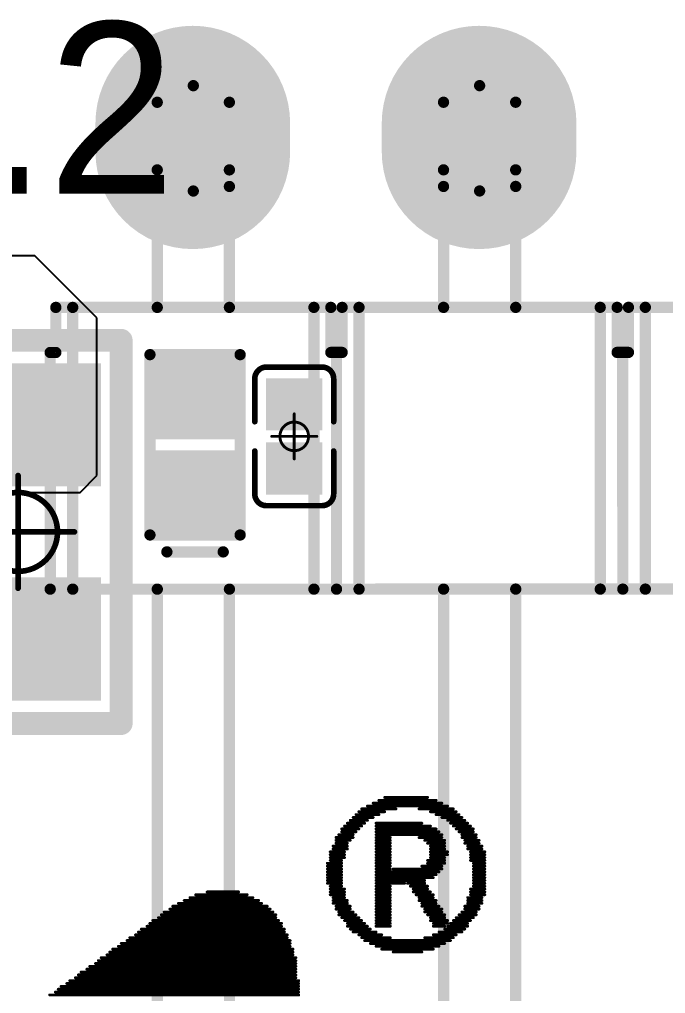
# Model space of a CAD drawing. Header units: millimetres. Extents: x 19.13 to 23.12, y 5.07 to 8.34.
# Drawn here: x 19.9327 to 20.1584, y 7.5642 to 7.9045 of the extents above; entities that cross this region are included whole.
import ezdxf

# ---------------------------------------------------------------- set-up
doc = ezdxf.new("R2010")
doc.units = ezdxf.units.MM
doc.header["$MEASUREMENT"] = 0
for name, color, linetype in [('BottomLayer', 5, 'Continuous'), ('BottomOverlay', 54, 'Continuous'), ('BottomPaste', 16, 'Continuous'), ('BottomSolder', 6, 'Continuous'), ('Mechanical15', 56, 'Continuous'), ('MidLayer1', 16, 'Continuous'), ('MidLayer2', 76, 'Continuous'), ('MidLayer3', 90, 'Continuous'), ('MidLayer4', 156, 'Continuous'), ('MultiLayer', 9, 'Continuous'), ('TopLayer', 1, 'Continuous'), ('TopOverlay', 2, 'Continuous'), ('TopPaste', 8, 'Continuous'), ('TopSolder', 216, 'Continuous')]:
    doc.layers.add(name, color=color, linetype=linetype)

# ---------------------------------------------------------------- blocks, each defined once
blk = doc.blocks.new('R0805_B_20')
at = {"layer": 'BottomLayer'}
for points in [[(-0.0549, 0.025), (-0.0549, -0.025), (-0.0199, 0.025), (-0.0199, -0.025)], [(0.0199, 0.025), (0.0199, -0.025), (0.0549, 0.025), (0.0549, -0.025)]]:
    blk.add_solid(points, dxfattribs=at)
at = {"layer": 'BottomOverlay', "const_width": 0.008}
for points in [[(-0.06693, 0.036), (-0.06693, -0.036)], [(-0.06693, 0.036), (0.06693, 0.036)], [(0.06693, 0.036), (0.06693, -0.036)], [(-0.06693, -0.036), (0.06693, -0.036)]]:
    blk.add_lwpolyline(points, dxfattribs=at)
at = {"layer": 'BottomOverlay', "const_width": 0.004}
for points in [[(-0.06893, 0.036, 1), (-0.06493, 0.036, 1)], [(-0.06893, 0.036, 1), (-0.06493, 0.036, 1)], [(0.06493, 0.036, 1), (0.06893, 0.036, 1)], [(0.06493, 0.036, 1), (0.06893, 0.036, 1)], [(-0.06893, -0.036, 1), (-0.06493, -0.036, 1)], [(-0.06893, -0.036, 1), (-0.06493, -0.036, 1)], [(0.06493, -0.036, 1), (0.06893, -0.036, 1)], [(0.06493, -0.036, 1), (0.06893, -0.036, 1)]]:
    blk.add_lwpolyline(points, format="xyb", close=True, dxfattribs=at)
at = {"layer": 'BottomPaste'}
for points in [[(-0.0549, 0.025), (-0.0549, -0.025), (-0.0199, 0.025), (-0.0199, -0.025)], [(0.0199, 0.025), (0.0199, -0.025), (0.0549, 0.025), (0.0549, -0.025)]]:
    blk.add_solid(points, dxfattribs=at)
at = {"layer": 'BottomSolder'}
for points in [[(-0.0589, 0.029), (-0.0589, -0.029), (-0.0159, 0.029), (-0.0159, -0.029)], [(0.0159, 0.029), (0.0159, -0.029), (0.0589, 0.029), (0.0589, -0.029)]]:
    blk.add_solid(points, dxfattribs=at)
at = {"layer": 'Mechanical15', "const_width": 0.00197}
for points in [[(0, 0.01969), (0, -0.01969)], [(-0.01969, 0), (0.01969, 0)]]:
    blk.add_lwpolyline(points, dxfattribs=at)
at = {"layer": 'Mechanical15'}
for points, const_width in [([(-0.00049, 0.01969, 1), (0.00049, 0.01969, 1)], 0.000984), ([(0.01378, 0, 1), (-0.01378, 0, 1)], 0.00197), ([(-0.02018, 0, 1), (-0.01919, 0, 1)], 0.000984), ([(-0.01427, 0, 1), (-0.01329, 0, 1)], 0.000984), ([(0.01329, 0, 1), (0.01427, 0, 1)], 0.000984), ([(0.01919, 0, 1), (0.02018, 0, 1)], 0.000984), ([(-0.00049, -0.01969, 1), (0.00049, -0.01969, 1)], 0.000984)]:
    blk.add_lwpolyline(points, format="xyb", close=True, dxfattribs=dict(at, const_width=const_width))
blk = doc.blocks.new('SIP11_L____M______426')
at = {"layer": 'BottomLayer', "const_width": 0.06}
for points in [[(-0.005, -0.4), (0.005, -0.4)], [(-0.005, -0.5), (0.005, -0.5)]]:
    blk.add_lwpolyline(points, dxfattribs=at)
at = {"layer": 'BottomLayer', "const_width": 0.03}
for points in [[(-0.02, -0.4, 1), (0.01, -0.4, 1)], [(-0.01, -0.4, 1), (0.02, -0.4, 1)], [(-0.02, -0.5, 1), (0.01, -0.5, 1)], [(-0.01, -0.5, 1), (0.02, -0.5, 1)]]:
    blk.add_lwpolyline(points, format="xyb", close=True, dxfattribs=at)
at = {"layer": 'BottomSolder', "const_width": 0.068}
for points in [[(-0.005, -0.4), (0.005, -0.4)], [(-0.005, -0.5), (0.005, -0.5)]]:
    blk.add_lwpolyline(points, dxfattribs=at)
at = {"layer": 'BottomSolder', "const_width": 0.034}
for points in [[(-0.022, -0.4, 1), (0.012, -0.4, 1)], [(-0.012, -0.4, 1), (0.022, -0.4, 1)], [(-0.022, -0.5, 1), (0.012, -0.5, 1)], [(-0.012, -0.5, 1), (0.022, -0.5, 1)]]:
    blk.add_lwpolyline(points, format="xyb", close=True, dxfattribs=at)
at = {"layer": 'MidLayer1', "const_width": 0.06}
for points in [[(-0.005, -0.4), (0.005, -0.4)], [(-0.005, -0.5), (0.005, -0.5)]]:
    blk.add_lwpolyline(points, dxfattribs=at)
at = {"layer": 'MidLayer1', "const_width": 0.03}
for points in [[(-0.02, -0.4, 1), (0.01, -0.4, 1)], [(-0.01, -0.4, 1), (0.02, -0.4, 1)], [(-0.02, -0.5, 1), (0.01, -0.5, 1)], [(-0.01, -0.5, 1), (0.02, -0.5, 1)]]:
    blk.add_lwpolyline(points, format="xyb", close=True, dxfattribs=at)
at = {"layer": 'MidLayer2', "const_width": 0.06}
for points in [[(-0.005, -0.4), (0.005, -0.4)], [(-0.005, -0.5), (0.005, -0.5)]]:
    blk.add_lwpolyline(points, dxfattribs=at)
at = {"layer": 'MidLayer2', "const_width": 0.03}
for points in [[(-0.02, -0.4, 1), (0.01, -0.4, 1)], [(-0.01, -0.4, 1), (0.02, -0.4, 1)], [(-0.02, -0.5, 1), (0.01, -0.5, 1)], [(-0.01, -0.5, 1), (0.02, -0.5, 1)]]:
    blk.add_lwpolyline(points, format="xyb", close=True, dxfattribs=at)
at = {"layer": 'MidLayer3', "const_width": 0.06}
for points in [[(-0.005, -0.4), (0.005, -0.4)], [(-0.005, -0.5), (0.005, -0.5)]]:
    blk.add_lwpolyline(points, dxfattribs=at)
at = {"layer": 'MidLayer3', "const_width": 0.03}
for points in [[(-0.02, -0.4, 1), (0.01, -0.4, 1)], [(-0.01, -0.4, 1), (0.02, -0.4, 1)], [(-0.02, -0.5, 1), (0.01, -0.5, 1)], [(-0.01, -0.5, 1), (0.02, -0.5, 1)]]:
    blk.add_lwpolyline(points, format="xyb", close=True, dxfattribs=at)
at = {"layer": 'MidLayer4', "const_width": 0.06}
for points in [[(-0.005, -0.4), (0.005, -0.4)], [(-0.005, -0.5), (0.005, -0.5)]]:
    blk.add_lwpolyline(points, dxfattribs=at)
at = {"layer": 'MidLayer4', "const_width": 0.03}
for points in [[(-0.02, -0.4, 1), (0.01, -0.4, 1)], [(-0.01, -0.4, 1), (0.02, -0.4, 1)], [(-0.02, -0.5, 1), (0.01, -0.5, 1)], [(-0.01, -0.5, 1), (0.02, -0.5, 1)]]:
    blk.add_lwpolyline(points, format="xyb", close=True, dxfattribs=at)
at = {"layer": 'MultiLayer', "const_width": 0.06}
for points in [[(-0.005, -0.4), (0.005, -0.4)], [(-0.005, -0.5), (0.005, -0.5)]]:
    blk.add_lwpolyline(points, dxfattribs=at)
at = {"layer": 'MultiLayer', "const_width": 0.03}
for points in [[(-0.02, -0.4, 1), (0.01, -0.4, 1)], [(-0.01, -0.4, 1), (0.02, -0.4, 1)], [(-0.02, -0.5, 1), (0.01, -0.5, 1)], [(-0.01, -0.5, 1), (0.02, -0.5, 1)]]:
    blk.add_lwpolyline(points, format="xyb", close=True, dxfattribs=at)
at = {"layer": 'TopLayer', "const_width": 0.06}
for points in [[(-0.005, -0.4), (0.005, -0.4)], [(-0.005, -0.5), (0.005, -0.5)]]:
    blk.add_lwpolyline(points, dxfattribs=at)
at = {"layer": 'TopLayer', "const_width": 0.03}
for points in [[(-0.02, -0.4, 1), (0.01, -0.4, 1)], [(-0.01, -0.4, 1), (0.02, -0.4, 1)], [(-0.02, -0.5, 1), (0.01, -0.5, 1)], [(-0.01, -0.5, 1), (0.02, -0.5, 1)]]:
    blk.add_lwpolyline(points, format="xyb", close=True, dxfattribs=at)
at = {"layer": 'TopOverlay', "const_width": 0.00394}
for points in [[(0.15767, 0.5502), (0.1578, -0.5498)], [(0.05934, -0.25178), (0.05935, -0.34784)], [(0.15777, -0.34193), (0.05935, -0.34194)], [(0.0751, -0.34784), (0.05935, -0.34784)], [(0.0751, -0.34784), (0.0751, -0.35178)], [(0.05935, -0.35178), (0.05936, -0.44784)], [(0.0751, -0.35178), (0.05935, -0.35178)], [(0.15777, -0.3498), (0.0751, -0.34981)], [(0.15778, -0.35768), (0.05935, -0.35769)], [(-0.0123, -0.38722), (-0.0123, -0.41242)], [(0.05935, -0.38721), (-0.0123, -0.38722)], [(0.01132, -0.38722), (0.01132, -0.41242)], [(0.38022, -0.38718), (0.15778, -0.3872)], [(0.05936, -0.41241), (-0.0123, -0.41242)], [(0.38022, -0.41237), (0.15778, -0.4124)], [(0.15779, -0.44193), (0.05936, -0.44194)], [(0.07511, -0.44784), (0.05936, -0.44784)], [(0.07511, -0.44784), (0.07511, -0.45178)], [(0.15779, -0.4498), (0.07511, -0.44981)], [(0.05936, -0.45178), (0.05937, -0.54784)], [(0.07511, -0.45178), (0.05936, -0.45178)], [(0.15779, -0.45768), (0.05936, -0.45769)], [(-0.01229, -0.48722), (-0.01229, -0.51242)], [(0.05937, -0.48721), (-0.01229, -0.48722)], [(0.01133, -0.48722), (0.01134, -0.51242)], [(0.38023, -0.48718), (0.15779, -0.4872)], [(0.05937, -0.51241), (-0.01229, -0.51242)], [(0.38023, -0.51237), (0.15779, -0.5124)], [(0.1578, -0.54193), (0.05937, -0.54194)], [(0.07512, -0.54784), (0.05937, -0.54784)], [(0.07512, -0.54784), (0.07512, -0.54981)], [(0.1578, -0.5498), (0.07512, -0.54981)]]:
    blk.add_lwpolyline(points, dxfattribs=at)
at = {"layer": 'TopOverlay'}
for points, const_width in [([(0.05836, -0.34194, 1), (0.06033, -0.34194, 1)], 0.00197), ([(0.15679, -0.34193, 1), (0.15876, -0.34193, 1)], 0.00197), ([(0.05836, -0.34784, 1), (0.06033, -0.34784, 1)], 0.00197), ([(0.05836, -0.34784, 1), (0.06033, -0.34784, 1)], 0.00197), ([(0.07411, -0.34784, 1), (0.07608, -0.34784, 1)], 0.00197), ([(0.07411, -0.34784, 1), (0.07608, -0.34784, 1)], 0.00197), ([(0.05837, -0.35178, 1), (0.06033, -0.35178, 1)], 0.00197), ([(0.05837, -0.35178, 1), (0.06033, -0.35178, 1)], 0.00197), ([(0.07411, -0.34981, 1), (0.07608, -0.34981, 1)], 0.00197), ([(0.07411, -0.35178, 1), (0.07608, -0.35178, 1)], 0.00197), ([(0.07411, -0.35178, 1), (0.07608, -0.35178, 1)], 0.00197), ([(0.15679, -0.3498, 1), (0.15876, -0.3498, 1)], 0.00197), ([(0.05837, -0.35769, 1), (0.06033, -0.35769, 1)], 0.00197), ([(0.15679, -0.35768, 1), (0.15876, -0.35768, 1)], 0.00197), ([(0.0187, -0.39982, 1), (-0.0181, -0.39982, 1)], 0.00394), ([(-0.01328, -0.38722, 1), (-0.01132, -0.38722, 1)], 0.00197), ([(-0.01328, -0.38722, 1), (-0.01132, -0.38722, 1)], 0.00197), ([(0.01034, -0.38722, 1), (0.01231, -0.38722, 1)], 0.00197), ([(0.01613, -0.38721, 1), (0.0181, -0.38721, 1)], 0.00197), ([(0.05837, -0.38721, 1), (0.06034, -0.38721, 1)], 0.00197), ([(0.15679, -0.3872, 1), (0.15876, -0.3872, 1)], 0.00197), ([(-0.01908, -0.39982, 1), (-0.01711, -0.39982, 1)], 0.00197), ([(0.01771, -0.39982, 1), (0.01968, -0.39982, 1)], 0.00197), ([(-0.01328, -0.41242, 1), (-0.01131, -0.41242, 1)], 0.00197), ([(-0.01328, -0.41242, 1), (-0.01131, -0.41242, 1)], 0.00197), ([(0.01034, -0.41242, 1), (0.01231, -0.41242, 1)], 0.00197), ([(0.01614, -0.41242, 1), (0.0181, -0.41242, 1)], 0.00197), ([(0.05837, -0.41241, 1), (0.06034, -0.41241, 1)], 0.00197), ([(0.1568, -0.4124, 1), (0.15877, -0.4124, 1)], 0.00197), ([(0.05838, -0.44194, 1), (0.06034, -0.44194, 1)], 0.00197), ([(0.1568, -0.44193, 1), (0.15877, -0.44193, 1)], 0.00197), ([(0.05838, -0.44784, 1), (0.06034, -0.44784, 1)], 0.00197), ([(0.05838, -0.44784, 1), (0.06034, -0.44784, 1)], 0.00197), ([(0.07412, -0.44784, 1), (0.07609, -0.44784, 1)], 0.00197), ([(0.07412, -0.44784, 1), (0.07609, -0.44784, 1)], 0.00197), ([(0.07412, -0.44981, 1), (0.07609, -0.44981, 1)], 0.00197), ([(0.1568, -0.4498, 1), (0.15877, -0.4498, 1)], 0.00197), ([(0.05838, -0.45178, 1), (0.06035, -0.45178, 1)], 0.00197), ([(0.05838, -0.45178, 1), (0.06035, -0.45178, 1)], 0.00197), ([(0.07412, -0.45178, 1), (0.07609, -0.45178, 1)], 0.00197), ([(0.07412, -0.45178, 1), (0.07609, -0.45178, 1)], 0.00197), ([(0.05838, -0.45769, 1), (0.06035, -0.45769, 1)], 0.00197), ([(0.1568, -0.45768, 1), (0.15877, -0.45768, 1)], 0.00197), ([(0.01871, -0.49982, 1), (-0.01809, -0.49982, 1)], 0.00394), ([(-0.01327, -0.48722, 1), (-0.0113, -0.48722, 1)], 0.00197), ([(-0.01327, -0.48722, 1), (-0.0113, -0.48722, 1)], 0.00197), ([(0.01035, -0.48722, 1), (0.01232, -0.48722, 1)], 0.00197), ([(0.01614, -0.48721, 1), (0.01811, -0.48721, 1)], 0.00197), ([(0.05838, -0.48721, 1), (0.06035, -0.48721, 1)], 0.00197), ([(0.15681, -0.4872, 1), (0.15877, -0.4872, 1)], 0.00197), ([(-0.01907, -0.49982, 1), (-0.0171, -0.49982, 1)], 0.00197), ([(0.01773, -0.49982, 1), (0.01969, -0.49982, 1)], 0.00197), ([(-0.01327, -0.51242, 1), (-0.0113, -0.51242, 1)], 0.00197), ([(-0.01327, -0.51242, 1), (-0.0113, -0.51242, 1)], 0.00197), ([(0.01035, -0.51242, 1), (0.01232, -0.51242, 1)], 0.00197), ([(0.01615, -0.51242, 1), (0.01812, -0.51242, 1)], 0.00197), ([(0.05838, -0.51241, 1), (0.06035, -0.51241, 1)], 0.00197), ([(0.15681, -0.5124, 1), (0.15878, -0.5124, 1)], 0.00197), ([(0.05839, -0.54194, 1), (0.06036, -0.54194, 1)], 0.00197), ([(0.15681, -0.54193, 1), (0.15878, -0.54193, 1)], 0.00197), ([(0.05839, -0.54784, 1), (0.06036, -0.54784, 1)], 0.00197), ([(0.05839, -0.54784, 1), (0.06036, -0.54784, 1)], 0.00197), ([(0.07414, -0.54784, 1), (0.0761, -0.54784, 1)], 0.00197), ([(0.07414, -0.54784, 1), (0.0761, -0.54784, 1)], 0.00197), ([(0.07414, -0.54981, 1), (0.07611, -0.54981, 1)], 0.00197), ([(0.07414, -0.54981, 1), (0.07611, -0.54981, 1)], 0.00197), ([(0.15681, -0.5498, 1), (0.15878, -0.5498, 1)], 0.00197), ([(0.15681, -0.5498, 1), (0.15878, -0.5498, 1)], 0.00197)]:
    blk.add_lwpolyline(points, format="xyb", close=True, dxfattribs=dict(at, const_width=const_width))
at = {"layer": 'TopOverlay', "const_width": 0.00394}
for points in [[(0.01712, -0.41242, -3.114592), (0.01712, -0.38721)], [(0.01713, -0.51242, -3.114592), (0.01713, -0.48721)]]:
    blk.add_lwpolyline(points, format="xyb", dxfattribs=at)
at = {"layer": 'TopSolder', "const_width": 0.068}
for points in [[(-0.005, -0.4), (0.005, -0.4)], [(-0.005, -0.5), (0.005, -0.5)]]:
    blk.add_lwpolyline(points, dxfattribs=at)
at = {"layer": 'TopSolder', "const_width": 0.034}
for points in [[(-0.022, -0.4, 1), (0.012, -0.4, 1)], [(-0.012, -0.4, 1), (0.022, -0.4, 1)], [(-0.022, -0.5, 1), (0.012, -0.5, 1)], [(-0.012, -0.5, 1), (0.022, -0.5, 1)]]:
    blk.add_lwpolyline(points, format="xyb", close=True, dxfattribs=at)
blk = doc.blocks.new('C0201_507')
at = {"layer": 'Mechanical15', "const_width": 0.001}
for points in [[(0, -0.00787), (0, 0.00787)], [(0.00787, 0), (-0.00787, 0)]]:
    blk.add_lwpolyline(points, dxfattribs=at)
at = {"layer": 'Mechanical15'}
for points, const_width in [([(-0.00025, 0.00787, 1), (0.00025, 0.00787, 1)], 0.0005), ([(0.005, 0, 1), (-0.005, 0, 1)], 0.001), ([(-0.00812, 0, 1), (-0.00762, 0, 1)], 0.0005), ([(-0.00525, 0, 1), (-0.00475, 0, 1)], 0.0005), ([(0.00475, 0, 1), (0.00525, 0, 1)], 0.0005), ([(0.00762, 0, 1), (0.00812, 0, 1)], 0.0005), ([(-0.00025, -0.00787, 1), (0.00025, -0.00787, 1)], 0.0005)]:
    blk.add_lwpolyline(points, format="xyb", close=True, dxfattribs=dict(at, const_width=const_width))
at = {"layer": 'TopLayer'}
for points in [[(-0.01831, -0.00787), (-0.00413, -0.00787), (-0.01831, 0.00787), (-0.00413, 0.00787)], [(0.00413, -0.00787), (0.01831, -0.00787), (0.00413, 0.00787), (0.01831, 0.00787)]]:
    blk.add_solid(points, dxfattribs=at)
at = {"layer": 'TopOverlay', "const_width": 0.00197}
for points in [[(-0.02421, 0.0097, -0.414214), (-0.02013, 0.01378)], [(0.02013, 0.01378, -0.414214), (0.02421, 0.0097)], [(-0.02013, -0.01378, -0.414214), (-0.02421, -0.0097)], [(0.02421, -0.0097, -0.414214), (0.02013, -0.01378)]]:
    blk.add_lwpolyline(points, format="xyb", dxfattribs=at)
for points in [[(-0.00512, 0.01378), (-0.02013, 0.01378)], [(0.02013, 0.01378), (0.00512, 0.01378)], [(-0.02421, -0.0097), (-0.02421, 0.0097)], [(0.02421, -0.0097), (0.02421, 0.0097)], [(-0.00512, -0.01378), (-0.02013, -0.01378)], [(0.02013, -0.01378), (0.00512, -0.01378)]]:
    blk.add_lwpolyline(points, dxfattribs=at)
at = {"layer": 'TopOverlay', "const_width": 0.000984}
for points in [[(-0.02062, 0.01378, 1), (-0.01964, 0.01378, 1)], [(-0.02062, 0.01378, 1), (-0.01964, 0.01378, 1)], [(-0.00561, 0.01378, 1), (-0.00463, 0.01378, 1)], [(0.00463, 0.01378, 1), (0.00561, 0.01378, 1)], [(0.01964, 0.01378, 1), (0.02062, 0.01378, 1)], [(0.01964, 0.01378, 1), (0.02062, 0.01378, 1)], [(-0.0247, 0.0097, 1), (-0.02372, 0.0097, 1)], [(-0.0247, 0.0097, 1), (-0.02372, 0.0097, 1)], [(0.02372, 0.0097, 1), (0.0247, 0.0097, 1)], [(0.02372, 0.0097, 1), (0.0247, 0.0097, 1)], [(-0.0247, -0.0097, 1), (-0.02372, -0.0097, 1)], [(-0.0247, -0.0097, 1), (-0.02372, -0.0097, 1)], [(0.02372, -0.0097, 1), (0.0247, -0.0097, 1)], [(0.02372, -0.0097, 1), (0.0247, -0.0097, 1)], [(-0.02062, -0.01378, 1), (-0.01964, -0.01378, 1)], [(-0.02062, -0.01378, 1), (-0.01964, -0.01378, 1)], [(-0.00561, -0.01378, 1), (-0.00463, -0.01378, 1)], [(0.00463, -0.01378, 1), (0.00561, -0.01378, 1)], [(0.01964, -0.01378, 1), (0.02062, -0.01378, 1)], [(0.01964, -0.01378, 1), (0.02062, -0.01378, 1)]]:
    blk.add_lwpolyline(points, format="xyb", close=True, dxfattribs=at)
at = {"layer": 'TopPaste'}
for points in [[(-0.01831, -0.00787), (-0.00413, -0.00787), (-0.01831, 0.00787), (-0.00413, 0.00787)], [(0.00413, -0.00787), (0.01831, -0.00787), (0.00413, 0.00787), (0.01831, 0.00787)]]:
    blk.add_solid(points, dxfattribs=at)
at = {"layer": 'TopSolder'}
for points in [[(-0.02031, -0.00987), (-0.00213, -0.00987), (-0.02031, 0.00987), (-0.00213, 0.00987)], [(0.00213, -0.00987), (0.02031, -0.00987), (0.00213, 0.00987), (0.02031, 0.00987)]]:
    blk.add_solid(points, dxfattribs=at)
blk = doc.blocks.new('ESD0402_509')
at = {"layer": 'TopLayer'}
for points in [[(-0.02756, 0.01181), (-0.02756, -0.01181), (-0.00591, 0.01181), (-0.00591, -0.01181)], [(0.00591, 0.01181), (0.00591, -0.01181), (0.02756, 0.01181), (0.02756, -0.01181)]]:
    blk.add_solid(points, dxfattribs=at)
at = {"layer": 'TopOverlay', "const_width": 0.00394}
for points in [[(-0.0315, 0.01575), (-0.0315, -0.01575)], [(-0.0315, 0.01575), (0.0315, 0.01575)], [(0.0315, 0.01575), (0.0315, -0.01575)], [(0.0374, 0.00984), (0.0374, -0.00984)], [(-0.0315, -0.01575), (0.0315, -0.01575)]]:
    blk.add_lwpolyline(points, dxfattribs=at)
at = {"layer": 'TopOverlay', "const_width": 0.00197}
for points in [[(-0.03248, 0.01575, 1), (-0.03051, 0.01575, 1)], [(-0.03248, 0.01575, 1), (-0.03051, 0.01575, 1)], [(0.03051, 0.01575, 1), (0.03248, 0.01575, 1)], [(0.03051, 0.01575, 1), (0.03248, 0.01575, 1)], [(0.03642, 0.00984, 1), (0.03839, 0.00984, 1)], [(0.03642, -0.00984, 1), (0.03839, -0.00984, 1)], [(-0.03248, -0.01575, 1), (-0.03051, -0.01575, 1)], [(-0.03248, -0.01575, 1), (-0.03051, -0.01575, 1)], [(0.03051, -0.01575, 1), (0.03248, -0.01575, 1)], [(0.03051, -0.01575, 1), (0.03248, -0.01575, 1)]]:
    blk.add_lwpolyline(points, format="xyb", close=True, dxfattribs=at)
at = {"layer": 'TopPaste'}
for points in [[(-0.02756, 0.01181), (-0.02756, -0.01181), (-0.00591, 0.01181), (-0.00591, -0.01181)], [(0.00591, 0.01181), (0.00591, -0.01181), (0.02756, 0.01181), (0.02756, -0.01181)]]:
    blk.add_solid(points, dxfattribs=at)
at = {"layer": 'TopSolder'}
for points in [[(-0.03156, 0.01581), (-0.03156, -0.01581), (-0.00191, 0.01581), (-0.00191, -0.01581)], [(0.00191, 0.01581), (0.00191, -0.01581), (0.03156, 0.01581), (0.03156, -0.01581)]]:
    blk.add_solid(points, dxfattribs=at)
blk = doc.blocks.new('LOGO_XH_300MIL_514')
at = {"layer": 'TopOverlay', "const_width": 0.001}
for points in [[(0.124, 0.17984), (0.152, 0.17984)], [(0.126, 0.18084), (0.15, 0.18084)], [(0.128, 0.18184), (0.148, 0.18184)], [(0.13, 0.18284), (0.145, 0.18284)], [(0.12, 0.17684), (0.128, 0.17684)], [(0.121, 0.17784), (0.13, 0.17784)], [(0.122, 0.17884), (0.134, 0.17884)], [(0.142, 0.17884), (0.154, 0.17884)], [(0.146, 0.17784), (0.155, 0.17784)], [(0.148, 0.17684), (0.156, 0.17684)], [(0.117, 0.17384), (0.123, 0.17384)], [(0.118, 0.17484), (0.124, 0.17484)], [(0.119, 0.17584), (0.126, 0.17584)], [(0.127, 0.17384), (0.143, 0.17384)], [(0.15, 0.17584), (0.157, 0.17584)], [(0.152, 0.17484), (0.158, 0.17484)], [(0.153, 0.17384), (0.159, 0.17384)], [(0.114, 0.16984), (0.119, 0.16984)], [(0.115, 0.17184), (0.121, 0.17184)], [(0.115, 0.17084), (0.12, 0.17084)], [(0.116, 0.17284), (0.122, 0.17284)], [(0.127, 0.17284), (0.146, 0.17284)], [(0.127, 0.17184), (0.148, 0.17184)], [(0.127, 0.17084), (0.149, 0.17084)], [(0.127, 0.16984), (0.15, 0.16984)], [(0.154, 0.17284), (0.16, 0.17284)], [(0.155, 0.17184), (0.161, 0.17184)], [(0.156, 0.17084), (0.161, 0.17084)], [(0.157, 0.16984), (0.162, 0.16984)], [(0.113, 0.16884), (0.119, 0.16884)], [(0.113, 0.16784), (0.118, 0.16784)], [(0.113, 0.16684), (0.117, 0.16684)], [(0.127, 0.16884), (0.132, 0.16884)], [(0.127, 0.16784), (0.132, 0.16784)], [(0.127, 0.16684), (0.132, 0.16684)], [(0.142, 0.16884), (0.15, 0.16884)], [(0.144, 0.16784), (0.151, 0.16784)], [(0.145, 0.16684), (0.151, 0.16684)], [(0.157, 0.16884), (0.162, 0.16884)], [(0.158, 0.16784), (0.163, 0.16784)], [(0.158, 0.16684), (0.163, 0.16684)], [(0.111, 0.16384), (0.116, 0.16384)], [(0.111, 0.16284), (0.116, 0.16284)], [(0.112, 0.16584), (0.117, 0.16584)], [(0.112, 0.16484), (0.117, 0.16484)], [(0.127, 0.16584), (0.132, 0.16584)], [(0.127, 0.16484), (0.132, 0.16484)], [(0.127, 0.16384), (0.132, 0.16384)], [(0.127, 0.16284), (0.132, 0.16284)], [(0.146, 0.16584), (0.151, 0.16584)], [(0.146, 0.16484), (0.151, 0.16484)], [(0.146, 0.16384), (0.152, 0.16384)], [(0.146, 0.16284), (0.152, 0.16284)], [(0.159, 0.16584), (0.164, 0.16584)], [(0.159, 0.16484), (0.164, 0.16484)], [(0.16, 0.16384), (0.165, 0.16384)], [(0.16, 0.16284), (0.165, 0.16284)], [(0.11, 0.15984), (0.115, 0.15984)], [(0.111, 0.16184), (0.116, 0.16184)], [(0.111, 0.16084), (0.115, 0.16084)], [(0.127, 0.16184), (0.132, 0.16184)], [(0.127, 0.16084), (0.132, 0.16084)], [(0.127, 0.15984), (0.132, 0.15984)], [(0.145, 0.16084), (0.151, 0.16084)], [(0.145, 0.15984), (0.151, 0.15984)], [(0.146, 0.16184), (0.151, 0.16184)], [(0.16, 0.16184), (0.165, 0.16184)], [(0.16, 0.16084), (0.165, 0.16084)], [(0.161, 0.15984), (0.165, 0.15984)], [(0.11, 0.15884), (0.115, 0.15884)], [(0.11, 0.15784), (0.115, 0.15784)], [(0.11, 0.15684), (0.115, 0.15684)], [(0.127, 0.15884), (0.132, 0.15884)], [(0.127, 0.15784), (0.132, 0.15784)], [(0.127, 0.15684), (0.149, 0.15684)], [(0.133, 0.15784), (0.15, 0.15784)], [(0.143, 0.15884), (0.15, 0.15884)], [(0.161, 0.15884), (0.165, 0.15884)], [(0.161, 0.15784), (0.165, 0.15784)], [(0.161, 0.15684), (0.165, 0.15684)], [(0.11, 0.15584), (0.115, 0.15584)], [(0.11, 0.15484), (0.115, 0.15484)], [(0.11, 0.15384), (0.115, 0.15384)], [(0.11, 0.15284), (0.115, 0.15284)], [(0.127, 0.15584), (0.148, 0.15584)], [(0.127, 0.15484), (0.147, 0.15484)], [(0.127, 0.15384), (0.144, 0.15384)], [(0.127, 0.15284), (0.137, 0.15284)], [(0.138, 0.15284), (0.144, 0.15284)], [(0.161, 0.15584), (0.165, 0.15584)], [(0.161, 0.15484), (0.165, 0.15484)], [(0.161, 0.15384), (0.165, 0.15384)], [(0.161, 0.15284), (0.165, 0.15284)], [(0.068, 0.14984), (0.079, 0.14984)], [(0.111, 0.15184), (0.115, 0.15184)], [(0.111, 0.15084), (0.116, 0.15084)], [(0.111, 0.14984), (0.116, 0.14984)], [(0.127, 0.15184), (0.132, 0.15184)], [(0.127, 0.15084), (0.132, 0.15084)], [(0.127, 0.14984), (0.132, 0.14984)], [(0.139, 0.15184), (0.145, 0.15184)], [(0.14, 0.15084), (0.145, 0.15084)], [(0.14, 0.14984), (0.146, 0.14984)], [(0.16, 0.15084), (0.165, 0.15084)], [(0.16, 0.14984), (0.165, 0.14984)], [(0.161, 0.15184), (0.165, 0.15184)], [(0.058, 0.14584), (0.087, 0.14584)], [(0.06, 0.14684), (0.086, 0.14684)], [(0.062, 0.14784), (0.084, 0.14784)], [(0.064, 0.14884), (0.082, 0.14884)], [(0.111, 0.14884), (0.116, 0.14884)], [(0.112, 0.14784), (0.116, 0.14784)], [(0.112, 0.14684), (0.117, 0.14684)], [(0.112, 0.14584), (0.117, 0.14584)], [(0.127, 0.14884), (0.132, 0.14884)], [(0.127, 0.14784), (0.132, 0.14784)], [(0.127, 0.14684), (0.132, 0.14684)], [(0.127, 0.14584), (0.132, 0.14584)], [(0.141, 0.14884), (0.147, 0.14884)], [(0.142, 0.14784), (0.147, 0.14784)], [(0.142, 0.14684), (0.148, 0.14684)], [(0.143, 0.14584), (0.148, 0.14584)], [(0.159, 0.14784), (0.164, 0.14784)], [(0.159, 0.14684), (0.164, 0.14684)], [(0.159, 0.14584), (0.164, 0.14584)], [(0.16, 0.14884), (0.165, 0.14884)], [(0.053, 0.14284), (0.091, 0.14284)], [(0.055, 0.14384), (0.09, 0.14384)], [(0.056, 0.14484), (0.089, 0.14484)], [(0.113, 0.14484), (0.118, 0.14484)], [(0.113, 0.14384), (0.118, 0.14384)], [(0.114, 0.14284), (0.119, 0.14284)], [(0.127, 0.14484), (0.132, 0.14484)], [(0.127, 0.14384), (0.132, 0.14384)], [(0.127, 0.14284), (0.132, 0.14284)], [(0.143, 0.14484), (0.149, 0.14484)], [(0.144, 0.14384), (0.15, 0.14384)], [(0.144, 0.14284), (0.15, 0.14284)], [(0.157, 0.14284), (0.162, 0.14284)], [(0.158, 0.14484), (0.163, 0.14484)], [(0.158, 0.14384), (0.163, 0.14384)], [(0.049, 0.13984), (0.093, 0.13984)], [(0.051, 0.14084), (0.092, 0.14084)], [(0.052, 0.14184), (0.092, 0.14184)], [(0.114, 0.14184), (0.12, 0.14184)], [(0.115, 0.14084), (0.121, 0.14084)], [(0.116, 0.13984), (0.122, 0.13984)], [(0.127, 0.14184), (0.132, 0.14184)], [(0.127, 0.14084), (0.132, 0.14084)], [(0.127, 0.13984), (0.132, 0.13984)], [(0.145, 0.14184), (0.151, 0.14184)], [(0.146, 0.14084), (0.151, 0.14084)], [(0.146, 0.13984), (0.152, 0.13984)], [(0.154, 0.13984), (0.16, 0.13984)], [(0.155, 0.14084), (0.161, 0.14084)], [(0.156, 0.14184), (0.162, 0.14184)], [(0.044, 0.13584), (0.095, 0.13584)], [(0.045, 0.13684), (0.095, 0.13684)], [(0.047, 0.13784), (0.094, 0.13784)], [(0.048, 0.13884), (0.094, 0.13884)], [(0.117, 0.13884), (0.123, 0.13884)], [(0.117, 0.13784), (0.124, 0.13784)], [(0.118, 0.13684), (0.125, 0.13684)], [(0.119, 0.13584), (0.127, 0.13584)], [(0.127, 0.13884), (0.132, 0.13884)], [(0.127, 0.13784), (0.132, 0.13784)], [(0.147, 0.13884), (0.152, 0.13884)], [(0.147, 0.13784), (0.151, 0.13784)], [(0.149, 0.13584), (0.157, 0.13584)], [(0.151, 0.13684), (0.158, 0.13684)], [(0.152, 0.13784), (0.159, 0.13784)], [(0.153, 0.13884), (0.159, 0.13884)], [(0.04, 0.13284), (0.097, 0.13284)], [(0.041, 0.13384), (0.096, 0.13384)], [(0.043, 0.13484), (0.096, 0.13484)], [(0.121, 0.13484), (0.129, 0.13484)], [(0.122, 0.13384), (0.132, 0.13384)], [(0.123, 0.13284), (0.153, 0.13284)], [(0.144, 0.13384), (0.154, 0.13384)], [(0.147, 0.13484), (0.155, 0.13484)], [(0.034, 0.12884), (0.098, 0.12884)], [(0.035, 0.12984), (0.098, 0.12984)], [(0.037, 0.13084), (0.097, 0.13084)], [(0.038, 0.13184), (0.097, 0.13184)], [(0.125, 0.13184), (0.151, 0.13184)], [(0.127, 0.13084), (0.149, 0.13084)], [(0.129, 0.12984), (0.147, 0.12984)], [(0.133, 0.12884), (0.143, 0.12884)], [(0.03, 0.12584), (0.099, 0.12584)], [(0.031, 0.12684), (0.099, 0.12684)], [(0.033, 0.12784), (0.098, 0.12784)], [(0.026, 0.12284), (0.099, 0.12284)], [(0.027, 0.12384), (0.099, 0.12384)], [(0.029, 0.12484), (0.099, 0.12484)], [(0.02, 0.11884), (0.1, 0.11884)], [(0.022, 0.11984), (0.099, 0.11984)], [(0.023, 0.12084), (0.099, 0.12084)], [(0.024, 0.12184), (0.099, 0.12184)], [(0.016, 0.11584), (0.1, 0.11584)], [(0.017, 0.11684), (0.1, 0.11684)], [(0.019, 0.11784), (0.1, 0.11784)], [(0.013, 0.11384), (0.1, 0.11384)], [(0.015, 0.11484), (0.1, 0.11484)]]:
    blk.add_lwpolyline(points, dxfattribs=at)
at = {"layer": 'TopOverlay', "const_width": 0.0005}
for points in [[(0.12375, 0.17984, 1), (0.12425, 0.17984, 1)], [(0.12575, 0.18084, 1), (0.12625, 0.18084, 1)], [(0.12775, 0.18184, 1), (0.12825, 0.18184, 1)], [(0.12975, 0.18284, 1), (0.13025, 0.18284, 1)], [(0.14475, 0.18284, 1), (0.14525, 0.18284, 1)], [(0.14775, 0.18184, 1), (0.14825, 0.18184, 1)], [(0.14975, 0.18084, 1), (0.15025, 0.18084, 1)], [(0.15175, 0.17984, 1), (0.15225, 0.17984, 1)], [(0.11975, 0.17684, 1), (0.12025, 0.17684, 1)], [(0.12075, 0.17784, 1), (0.12125, 0.17784, 1)], [(0.12175, 0.17884, 1), (0.12225, 0.17884, 1)], [(0.12775, 0.17684, 1), (0.12825, 0.17684, 1)], [(0.12975, 0.17784, 1), (0.13025, 0.17784, 1)], [(0.13375, 0.17884, 1), (0.13425, 0.17884, 1)], [(0.14175, 0.17884, 1), (0.14225, 0.17884, 1)], [(0.14575, 0.17784, 1), (0.14625, 0.17784, 1)], [(0.14775, 0.17684, 1), (0.14825, 0.17684, 1)], [(0.15375, 0.17884, 1), (0.15425, 0.17884, 1)], [(0.15475, 0.17784, 1), (0.15525, 0.17784, 1)], [(0.15575, 0.17684, 1), (0.15625, 0.17684, 1)], [(0.11675, 0.17384, 1), (0.11725, 0.17384, 1)], [(0.11775, 0.17484, 1), (0.11825, 0.17484, 1)], [(0.11875, 0.17584, 1), (0.11925, 0.17584, 1)], [(0.12275, 0.17384, 1), (0.12325, 0.17384, 1)], [(0.12375, 0.17484, 1), (0.12425, 0.17484, 1)], [(0.12575, 0.17584, 1), (0.12625, 0.17584, 1)], [(0.12675, 0.17384, 1), (0.12725, 0.17384, 1)], [(0.14275, 0.17384, 1), (0.14325, 0.17384, 1)], [(0.14975, 0.17584, 1), (0.15025, 0.17584, 1)], [(0.15175, 0.17484, 1), (0.15225, 0.17484, 1)], [(0.15275, 0.17384, 1), (0.15325, 0.17384, 1)], [(0.15675, 0.17584, 1), (0.15725, 0.17584, 1)], [(0.15775, 0.17484, 1), (0.15825, 0.17484, 1)], [(0.15875, 0.17384, 1), (0.15925, 0.17384, 1)], [(0.11375, 0.16984, 1), (0.11425, 0.16984, 1)], [(0.11475, 0.17184, 1), (0.11525, 0.17184, 1)], [(0.11475, 0.17084, 1), (0.11525, 0.17084, 1)], [(0.11575, 0.17284, 1), (0.11625, 0.17284, 1)], [(0.11875, 0.16984, 1), (0.11925, 0.16984, 1)], [(0.11975, 0.17084, 1), (0.12025, 0.17084, 1)], [(0.12075, 0.17184, 1), (0.12125, 0.17184, 1)], [(0.12175, 0.17284, 1), (0.12225, 0.17284, 1)], [(0.12675, 0.17284, 1), (0.12725, 0.17284, 1)], [(0.12675, 0.17184, 1), (0.12725, 0.17184, 1)], [(0.12675, 0.17084, 1), (0.12725, 0.17084, 1)], [(0.12675, 0.16984, 1), (0.12725, 0.16984, 1)], [(0.14575, 0.17284, 1), (0.14625, 0.17284, 1)], [(0.14775, 0.17184, 1), (0.14825, 0.17184, 1)], [(0.14875, 0.17084, 1), (0.14925, 0.17084, 1)], [(0.14975, 0.16984, 1), (0.15025, 0.16984, 1)], [(0.15375, 0.17284, 1), (0.15425, 0.17284, 1)], [(0.15475, 0.17184, 1), (0.15525, 0.17184, 1)], [(0.15575, 0.17084, 1), (0.15625, 0.17084, 1)], [(0.15675, 0.16984, 1), (0.15725, 0.16984, 1)], [(0.15975, 0.17284, 1), (0.16025, 0.17284, 1)], [(0.16075, 0.17184, 1), (0.16125, 0.17184, 1)], [(0.16075, 0.17084, 1), (0.16125, 0.17084, 1)], [(0.16175, 0.16984, 1), (0.16225, 0.16984, 1)], [(0.11275, 0.16884, 1), (0.11325, 0.16884, 1)], [(0.11275, 0.16784, 1), (0.11325, 0.16784, 1)], [(0.11275, 0.16684, 1), (0.11325, 0.16684, 1)], [(0.11675, 0.16684, 1), (0.11725, 0.16684, 1)], [(0.11775, 0.16784, 1), (0.11825, 0.16784, 1)], [(0.11875, 0.16884, 1), (0.11925, 0.16884, 1)], [(0.12675, 0.16884, 1), (0.12725, 0.16884, 1)], [(0.12675, 0.16784, 1), (0.12725, 0.16784, 1)], [(0.12675, 0.16684, 1), (0.12725, 0.16684, 1)], [(0.13175, 0.16884, 1), (0.13225, 0.16884, 1)], [(0.13175, 0.16784, 1), (0.13225, 0.16784, 1)], [(0.13175, 0.16684, 1), (0.13225, 0.16684, 1)], [(0.14175, 0.16884, 1), (0.14225, 0.16884, 1)], [(0.14375, 0.16784, 1), (0.14425, 0.16784, 1)], [(0.14475, 0.16684, 1), (0.14525, 0.16684, 1)], [(0.14975, 0.16884, 1), (0.15025, 0.16884, 1)], [(0.15075, 0.16784, 1), (0.15125, 0.16784, 1)], [(0.15075, 0.16684, 1), (0.15125, 0.16684, 1)], [(0.15675, 0.16884, 1), (0.15725, 0.16884, 1)], [(0.15775, 0.16784, 1), (0.15825, 0.16784, 1)], [(0.15775, 0.16684, 1), (0.15825, 0.16684, 1)], [(0.16175, 0.16884, 1), (0.16225, 0.16884, 1)], [(0.16275, 0.16784, 1), (0.16325, 0.16784, 1)], [(0.16275, 0.16684, 1), (0.16325, 0.16684, 1)], [(0.11075, 0.16384, 1), (0.11125, 0.16384, 1)], [(0.11075, 0.16284, 1), (0.11125, 0.16284, 1)], [(0.11175, 0.16584, 1), (0.11225, 0.16584, 1)], [(0.11175, 0.16484, 1), (0.11225, 0.16484, 1)], [(0.11575, 0.16384, 1), (0.11625, 0.16384, 1)], [(0.11575, 0.16284, 1), (0.11625, 0.16284, 1)], [(0.11675, 0.16584, 1), (0.11725, 0.16584, 1)], [(0.11675, 0.16484, 1), (0.11725, 0.16484, 1)], [(0.12675, 0.16584, 1), (0.12725, 0.16584, 1)], [(0.12675, 0.16484, 1), (0.12725, 0.16484, 1)], [(0.12675, 0.16384, 1), (0.12725, 0.16384, 1)], [(0.12675, 0.16284, 1), (0.12725, 0.16284, 1)], [(0.13175, 0.16584, 1), (0.13225, 0.16584, 1)], [(0.13175, 0.16484, 1), (0.13225, 0.16484, 1)], [(0.13175, 0.16384, 1), (0.13225, 0.16384, 1)], [(0.13175, 0.16284, 1), (0.13225, 0.16284, 1)], [(0.14575, 0.16584, 1), (0.14625, 0.16584, 1)], [(0.14575, 0.16484, 1), (0.14625, 0.16484, 1)], [(0.14575, 0.16384, 1), (0.14625, 0.16384, 1)], [(0.14575, 0.16284, 1), (0.14625, 0.16284, 1)], [(0.15075, 0.16584, 1), (0.15125, 0.16584, 1)], [(0.15075, 0.16484, 1), (0.15125, 0.16484, 1)], [(0.15175, 0.16384, 1), (0.15225, 0.16384, 1)], [(0.15175, 0.16284, 1), (0.15225, 0.16284, 1)], [(0.15875, 0.16584, 1), (0.15925, 0.16584, 1)], [(0.15875, 0.16484, 1), (0.15925, 0.16484, 1)], [(0.15975, 0.16384, 1), (0.16025, 0.16384, 1)], [(0.15975, 0.16284, 1), (0.16025, 0.16284, 1)], [(0.16375, 0.16584, 1), (0.16425, 0.16584, 1)], [(0.16375, 0.16484, 1), (0.16425, 0.16484, 1)], [(0.16475, 0.16384, 1), (0.16525, 0.16384, 1)], [(0.16475, 0.16284, 1), (0.16525, 0.16284, 1)], [(0.10975, 0.15984, 1), (0.11025, 0.15984, 1)], [(0.11075, 0.16184, 1), (0.11125, 0.16184, 1)], [(0.11075, 0.16084, 1), (0.11125, 0.16084, 1)], [(0.11475, 0.16084, 1), (0.11525, 0.16084, 1)], [(0.11475, 0.15984, 1), (0.11525, 0.15984, 1)], [(0.11575, 0.16184, 1), (0.11625, 0.16184, 1)], [(0.12675, 0.16184, 1), (0.12725, 0.16184, 1)], [(0.12675, 0.16084, 1), (0.12725, 0.16084, 1)], [(0.12675, 0.15984, 1), (0.12725, 0.15984, 1)], [(0.13175, 0.16184, 1), (0.13225, 0.16184, 1)], [(0.13175, 0.16084, 1), (0.13225, 0.16084, 1)], [(0.13175, 0.15984, 1), (0.13225, 0.15984, 1)], [(0.14475, 0.16084, 1), (0.14525, 0.16084, 1)], [(0.14475, 0.15984, 1), (0.14525, 0.15984, 1)], [(0.14575, 0.16184, 1), (0.14625, 0.16184, 1)], [(0.15075, 0.16184, 1), (0.15125, 0.16184, 1)], [(0.15075, 0.16084, 1), (0.15125, 0.16084, 1)], [(0.15075, 0.15984, 1), (0.15125, 0.15984, 1)], [(0.15975, 0.16184, 1), (0.16025, 0.16184, 1)], [(0.15975, 0.16084, 1), (0.16025, 0.16084, 1)], [(0.16075, 0.15984, 1), (0.16125, 0.15984, 1)], [(0.16475, 0.16184, 1), (0.16525, 0.16184, 1)], [(0.16475, 0.16084, 1), (0.16525, 0.16084, 1)], [(0.16475, 0.15984, 1), (0.16525, 0.15984, 1)], [(0.10975, 0.15884, 1), (0.11025, 0.15884, 1)], [(0.10975, 0.15784, 1), (0.11025, 0.15784, 1)], [(0.10975, 0.15684, 1), (0.11025, 0.15684, 1)], [(0.11475, 0.15884, 1), (0.11525, 0.15884, 1)], [(0.11475, 0.15784, 1), (0.11525, 0.15784, 1)], [(0.11475, 0.15684, 1), (0.11525, 0.15684, 1)], [(0.12675, 0.15884, 1), (0.12725, 0.15884, 1)], [(0.12675, 0.15784, 1), (0.12725, 0.15784, 1)], [(0.12675, 0.15684, 1), (0.12725, 0.15684, 1)], [(0.13175, 0.15884, 1), (0.13225, 0.15884, 1)], [(0.13175, 0.15784, 1), (0.13225, 0.15784, 1)], [(0.13275, 0.15784, 1), (0.13325, 0.15784, 1)], [(0.14275, 0.15884, 1), (0.14325, 0.15884, 1)], [(0.14875, 0.15684, 1), (0.14925, 0.15684, 1)], [(0.14975, 0.15884, 1), (0.15025, 0.15884, 1)], [(0.14975, 0.15784, 1), (0.15025, 0.15784, 1)], [(0.16075, 0.15884, 1), (0.16125, 0.15884, 1)], [(0.16075, 0.15784, 1), (0.16125, 0.15784, 1)], [(0.16075, 0.15684, 1), (0.16125, 0.15684, 1)], [(0.16475, 0.15884, 1), (0.16525, 0.15884, 1)], [(0.16475, 0.15784, 1), (0.16525, 0.15784, 1)], [(0.16475, 0.15684, 1), (0.16525, 0.15684, 1)], [(0.10975, 0.15584, 1), (0.11025, 0.15584, 1)], [(0.10975, 0.15484, 1), (0.11025, 0.15484, 1)], [(0.10975, 0.15384, 1), (0.11025, 0.15384, 1)], [(0.10975, 0.15284, 1), (0.11025, 0.15284, 1)], [(0.11475, 0.15584, 1), (0.11525, 0.15584, 1)], [(0.11475, 0.15484, 1), (0.11525, 0.15484, 1)], [(0.11475, 0.15384, 1), (0.11525, 0.15384, 1)], [(0.11475, 0.15284, 1), (0.11525, 0.15284, 1)], [(0.12675, 0.15584, 1), (0.12725, 0.15584, 1)], [(0.12675, 0.15484, 1), (0.12725, 0.15484, 1)], [(0.12675, 0.15384, 1), (0.12725, 0.15384, 1)], [(0.12675, 0.15284, 1), (0.12725, 0.15284, 1)], [(0.13675, 0.15284, 1), (0.13725, 0.15284, 1)], [(0.13775, 0.15284, 1), (0.13825, 0.15284, 1)], [(0.14375, 0.15384, 1), (0.14425, 0.15384, 1)], [(0.14375, 0.15284, 1), (0.14425, 0.15284, 1)], [(0.14675, 0.15484, 1), (0.14725, 0.15484, 1)], [(0.14775, 0.15584, 1), (0.14825, 0.15584, 1)], [(0.16075, 0.15584, 1), (0.16125, 0.15584, 1)], [(0.16075, 0.15484, 1), (0.16125, 0.15484, 1)], [(0.16075, 0.15384, 1), (0.16125, 0.15384, 1)], [(0.16075, 0.15284, 1), (0.16125, 0.15284, 1)], [(0.16475, 0.15584, 1), (0.16525, 0.15584, 1)], [(0.16475, 0.15484, 1), (0.16525, 0.15484, 1)], [(0.16475, 0.15384, 1), (0.16525, 0.15384, 1)], [(0.16475, 0.15284, 1), (0.16525, 0.15284, 1)], [(0.06775, 0.14984, 1), (0.06825, 0.14984, 1)], [(0.07875, 0.14984, 1), (0.07925, 0.14984, 1)], [(0.11075, 0.15184, 1), (0.11125, 0.15184, 1)], [(0.11075, 0.15084, 1), (0.11125, 0.15084, 1)], [(0.11075, 0.14984, 1), (0.11125, 0.14984, 1)], [(0.11475, 0.15184, 1), (0.11525, 0.15184, 1)], [(0.11575, 0.15084, 1), (0.11625, 0.15084, 1)], [(0.11575, 0.14984, 1), (0.11625, 0.14984, 1)], [(0.12675, 0.15184, 1), (0.12725, 0.15184, 1)], [(0.12675, 0.15084, 1), (0.12725, 0.15084, 1)], [(0.12675, 0.14984, 1), (0.12725, 0.14984, 1)], [(0.13175, 0.15184, 1), (0.13225, 0.15184, 1)], [(0.13175, 0.15084, 1), (0.13225, 0.15084, 1)], [(0.13175, 0.14984, 1), (0.13225, 0.14984, 1)], [(0.13875, 0.15184, 1), (0.13925, 0.15184, 1)], [(0.13975, 0.15084, 1), (0.14025, 0.15084, 1)], [(0.13975, 0.14984, 1), (0.14025, 0.14984, 1)], [(0.14475, 0.15184, 1), (0.14525, 0.15184, 1)], [(0.14475, 0.15084, 1), (0.14525, 0.15084, 1)], [(0.14575, 0.14984, 1), (0.14625, 0.14984, 1)], [(0.15975, 0.15084, 1), (0.16025, 0.15084, 1)], [(0.15975, 0.14984, 1), (0.16025, 0.14984, 1)], [(0.16075, 0.15184, 1), (0.16125, 0.15184, 1)], [(0.16475, 0.15184, 1), (0.16525, 0.15184, 1)], [(0.16475, 0.15084, 1), (0.16525, 0.15084, 1)], [(0.16475, 0.14984, 1), (0.16525, 0.14984, 1)], [(0.05775, 0.14584, 1), (0.05825, 0.14584, 1)], [(0.05975, 0.14684, 1), (0.06025, 0.14684, 1)], [(0.06175, 0.14784, 1), (0.06225, 0.14784, 1)], [(0.06375, 0.14884, 1), (0.06425, 0.14884, 1)], [(0.08175, 0.14884, 1), (0.08225, 0.14884, 1)], [(0.08375, 0.14784, 1), (0.08425, 0.14784, 1)], [(0.08575, 0.14684, 1), (0.08625, 0.14684, 1)], [(0.08675, 0.14584, 1), (0.08725, 0.14584, 1)], [(0.11075, 0.14884, 1), (0.11125, 0.14884, 1)], [(0.11175, 0.14784, 1), (0.11225, 0.14784, 1)], [(0.11175, 0.14684, 1), (0.11225, 0.14684, 1)], [(0.11175, 0.14584, 1), (0.11225, 0.14584, 1)], [(0.11575, 0.14884, 1), (0.11625, 0.14884, 1)], [(0.11575, 0.14784, 1), (0.11625, 0.14784, 1)], [(0.11675, 0.14684, 1), (0.11725, 0.14684, 1)], [(0.11675, 0.14584, 1), (0.11725, 0.14584, 1)], [(0.12675, 0.14884, 1), (0.12725, 0.14884, 1)], [(0.12675, 0.14784, 1), (0.12725, 0.14784, 1)], [(0.12675, 0.14684, 1), (0.12725, 0.14684, 1)], [(0.12675, 0.14584, 1), (0.12725, 0.14584, 1)], [(0.13175, 0.14884, 1), (0.13225, 0.14884, 1)], [(0.13175, 0.14784, 1), (0.13225, 0.14784, 1)], [(0.13175, 0.14684, 1), (0.13225, 0.14684, 1)], [(0.13175, 0.14584, 1), (0.13225, 0.14584, 1)], [(0.14075, 0.14884, 1), (0.14125, 0.14884, 1)], [(0.14175, 0.14784, 1), (0.14225, 0.14784, 1)], [(0.14175, 0.14684, 1), (0.14225, 0.14684, 1)], [(0.14275, 0.14584, 1), (0.14325, 0.14584, 1)], [(0.14675, 0.14884, 1), (0.14725, 0.14884, 1)], [(0.14675, 0.14784, 1), (0.14725, 0.14784, 1)], [(0.14775, 0.14684, 1), (0.14825, 0.14684, 1)], [(0.14775, 0.14584, 1), (0.14825, 0.14584, 1)], [(0.15875, 0.14784, 1), (0.15925, 0.14784, 1)], [(0.15875, 0.14684, 1), (0.15925, 0.14684, 1)], [(0.15875, 0.14584, 1), (0.15925, 0.14584, 1)], [(0.15975, 0.14884, 1), (0.16025, 0.14884, 1)], [(0.16375, 0.14784, 1), (0.16425, 0.14784, 1)], [(0.16375, 0.14684, 1), (0.16425, 0.14684, 1)], [(0.16375, 0.14584, 1), (0.16425, 0.14584, 1)], [(0.16475, 0.14884, 1), (0.16525, 0.14884, 1)], [(0.05275, 0.14284, 1), (0.05325, 0.14284, 1)], [(0.05475, 0.14384, 1), (0.05525, 0.14384, 1)], [(0.05575, 0.14484, 1), (0.05625, 0.14484, 1)], [(0.08875, 0.14484, 1), (0.08925, 0.14484, 1)], [(0.08975, 0.14384, 1), (0.09025, 0.14384, 1)], [(0.09075, 0.14284, 1), (0.09125, 0.14284, 1)], [(0.11275, 0.14484, 1), (0.11325, 0.14484, 1)], [(0.11275, 0.14384, 1), (0.11325, 0.14384, 1)], [(0.11375, 0.14284, 1), (0.11425, 0.14284, 1)], [(0.11775, 0.14484, 1), (0.11825, 0.14484, 1)], [(0.11775, 0.14384, 1), (0.11825, 0.14384, 1)], [(0.11875, 0.14284, 1), (0.11925, 0.14284, 1)], [(0.12675, 0.14484, 1), (0.12725, 0.14484, 1)], [(0.12675, 0.14384, 1), (0.12725, 0.14384, 1)], [(0.12675, 0.14284, 1), (0.12725, 0.14284, 1)], [(0.13175, 0.14484, 1), (0.13225, 0.14484, 1)], [(0.13175, 0.14384, 1), (0.13225, 0.14384, 1)], [(0.13175, 0.14284, 1), (0.13225, 0.14284, 1)], [(0.14275, 0.14484, 1), (0.14325, 0.14484, 1)], [(0.14375, 0.14384, 1), (0.14425, 0.14384, 1)], [(0.14375, 0.14284, 1), (0.14425, 0.14284, 1)], [(0.14875, 0.14484, 1), (0.14925, 0.14484, 1)], [(0.14975, 0.14384, 1), (0.15025, 0.14384, 1)], [(0.14975, 0.14284, 1), (0.15025, 0.14284, 1)], [(0.15675, 0.14284, 1), (0.15725, 0.14284, 1)], [(0.15775, 0.14484, 1), (0.15825, 0.14484, 1)], [(0.15775, 0.14384, 1), (0.15825, 0.14384, 1)], [(0.16175, 0.14284, 1), (0.16225, 0.14284, 1)], [(0.16275, 0.14484, 1), (0.16325, 0.14484, 1)], [(0.16275, 0.14384, 1), (0.16325, 0.14384, 1)], [(0.04875, 0.13984, 1), (0.04925, 0.13984, 1)], [(0.05075, 0.14084, 1), (0.05125, 0.14084, 1)], [(0.05175, 0.14184, 1), (0.05225, 0.14184, 1)], [(0.09175, 0.14184, 1), (0.09225, 0.14184, 1)], [(0.09175, 0.14084, 1), (0.09225, 0.14084, 1)], [(0.09275, 0.13984, 1), (0.09325, 0.13984, 1)], [(0.11375, 0.14184, 1), (0.11425, 0.14184, 1)], [(0.11475, 0.14084, 1), (0.11525, 0.14084, 1)], [(0.11575, 0.13984, 1), (0.11625, 0.13984, 1)], [(0.11975, 0.14184, 1), (0.12025, 0.14184, 1)], [(0.12075, 0.14084, 1), (0.12125, 0.14084, 1)], [(0.12175, 0.13984, 1), (0.12225, 0.13984, 1)], [(0.12675, 0.14184, 1), (0.12725, 0.14184, 1)], [(0.12675, 0.14084, 1), (0.12725, 0.14084, 1)], [(0.12675, 0.13984, 1), (0.12725, 0.13984, 1)], [(0.13175, 0.14184, 1), (0.13225, 0.14184, 1)], [(0.13175, 0.14084, 1), (0.13225, 0.14084, 1)], [(0.13175, 0.13984, 1), (0.13225, 0.13984, 1)], [(0.14475, 0.14184, 1), (0.14525, 0.14184, 1)], [(0.14575, 0.14084, 1), (0.14625, 0.14084, 1)], [(0.14575, 0.13984, 1), (0.14625, 0.13984, 1)], [(0.15075, 0.14184, 1), (0.15125, 0.14184, 1)], [(0.15075, 0.14084, 1), (0.15125, 0.14084, 1)], [(0.15175, 0.13984, 1), (0.15225, 0.13984, 1)], [(0.15375, 0.13984, 1), (0.15425, 0.13984, 1)], [(0.15475, 0.14084, 1), (0.15525, 0.14084, 1)], [(0.15575, 0.14184, 1), (0.15625, 0.14184, 1)], [(0.15975, 0.13984, 1), (0.16025, 0.13984, 1)], [(0.16075, 0.14084, 1), (0.16125, 0.14084, 1)], [(0.16175, 0.14184, 1), (0.16225, 0.14184, 1)], [(0.04375, 0.13584, 1), (0.04425, 0.13584, 1)], [(0.04475, 0.13684, 1), (0.04525, 0.13684, 1)], [(0.04675, 0.13784, 1), (0.04725, 0.13784, 1)], [(0.04775, 0.13884, 1), (0.04825, 0.13884, 1)], [(0.09375, 0.13884, 1), (0.09425, 0.13884, 1)], [(0.09375, 0.13784, 1), (0.09425, 0.13784, 1)], [(0.09475, 0.13684, 1), (0.09525, 0.13684, 1)], [(0.09475, 0.13584, 1), (0.09525, 0.13584, 1)], [(0.11675, 0.13884, 1), (0.11725, 0.13884, 1)], [(0.11675, 0.13784, 1), (0.11725, 0.13784, 1)], [(0.11775, 0.13684, 1), (0.11825, 0.13684, 1)], [(0.11875, 0.13584, 1), (0.11925, 0.13584, 1)], [(0.12275, 0.13884, 1), (0.12325, 0.13884, 1)], [(0.12375, 0.13784, 1), (0.12425, 0.13784, 1)], [(0.12475, 0.13684, 1), (0.12525, 0.13684, 1)], [(0.12675, 0.13884, 1), (0.12725, 0.13884, 1)], [(0.12675, 0.13784, 1), (0.12725, 0.13784, 1)], [(0.12675, 0.13584, 1), (0.12725, 0.13584, 1)], [(0.13175, 0.13884, 1), (0.13225, 0.13884, 1)], [(0.13175, 0.13784, 1), (0.13225, 0.13784, 1)], [(0.14675, 0.13884, 1), (0.14725, 0.13884, 1)], [(0.14675, 0.13784, 1), (0.14725, 0.13784, 1)], [(0.14875, 0.13584, 1), (0.14925, 0.13584, 1)], [(0.15075, 0.13784, 1), (0.15125, 0.13784, 1)], [(0.15075, 0.13684, 1), (0.15125, 0.13684, 1)], [(0.15175, 0.13884, 1), (0.15225, 0.13884, 1)], [(0.15175, 0.13784, 1), (0.15225, 0.13784, 1)], [(0.15275, 0.13884, 1), (0.15325, 0.13884, 1)], [(0.15675, 0.13584, 1), (0.15725, 0.13584, 1)], [(0.15775, 0.13684, 1), (0.15825, 0.13684, 1)], [(0.15875, 0.13884, 1), (0.15925, 0.13884, 1)], [(0.15875, 0.13784, 1), (0.15925, 0.13784, 1)], [(0.03975, 0.13284, 1), (0.04025, 0.13284, 1)], [(0.04075, 0.13384, 1), (0.04125, 0.13384, 1)], [(0.04275, 0.13484, 1), (0.04325, 0.13484, 1)], [(0.09575, 0.13484, 1), (0.09625, 0.13484, 1)], [(0.09575, 0.13384, 1), (0.09625, 0.13384, 1)], [(0.09675, 0.13284, 1), (0.09725, 0.13284, 1)], [(0.12075, 0.13484, 1), (0.12125, 0.13484, 1)], [(0.12175, 0.13384, 1), (0.12225, 0.13384, 1)], [(0.12275, 0.13284, 1), (0.12325, 0.13284, 1)], [(0.12875, 0.13484, 1), (0.12925, 0.13484, 1)], [(0.13175, 0.13384, 1), (0.13225, 0.13384, 1)], [(0.14375, 0.13384, 1), (0.14425, 0.13384, 1)], [(0.14675, 0.13484, 1), (0.14725, 0.13484, 1)], [(0.15275, 0.13284, 1), (0.15325, 0.13284, 1)], [(0.15375, 0.13384, 1), (0.15425, 0.13384, 1)], [(0.15475, 0.13484, 1), (0.15525, 0.13484, 1)], [(0.03375, 0.12884, 1), (0.03425, 0.12884, 1)], [(0.03475, 0.12984, 1), (0.03525, 0.12984, 1)], [(0.03675, 0.13084, 1), (0.03725, 0.13084, 1)], [(0.03775, 0.13184, 1), (0.03825, 0.13184, 1)], [(0.09675, 0.13184, 1), (0.09725, 0.13184, 1)], [(0.09675, 0.13084, 1), (0.09725, 0.13084, 1)], [(0.09775, 0.12984, 1), (0.09825, 0.12984, 1)], [(0.09775, 0.12884, 1), (0.09825, 0.12884, 1)], [(0.12475, 0.13184, 1), (0.12525, 0.13184, 1)], [(0.12675, 0.13084, 1), (0.12725, 0.13084, 1)], [(0.12875, 0.12984, 1), (0.12925, 0.12984, 1)], [(0.13275, 0.12884, 1), (0.13325, 0.12884, 1)], [(0.14275, 0.12884, 1), (0.14325, 0.12884, 1)], [(0.14675, 0.12984, 1), (0.14725, 0.12984, 1)], [(0.14875, 0.13084, 1), (0.14925, 0.13084, 1)], [(0.15075, 0.13184, 1), (0.15125, 0.13184, 1)], [(0.02975, 0.12584, 1), (0.03025, 0.12584, 1)], [(0.03075, 0.12684, 1), (0.03125, 0.12684, 1)], [(0.03275, 0.12784, 1), (0.03325, 0.12784, 1)], [(0.09775, 0.12784, 1), (0.09825, 0.12784, 1)], [(0.09875, 0.12684, 1), (0.09925, 0.12684, 1)], [(0.09875, 0.12584, 1), (0.09925, 0.12584, 1)], [(0.02575, 0.12284, 1), (0.02625, 0.12284, 1)], [(0.02675, 0.12384, 1), (0.02725, 0.12384, 1)], [(0.02875, 0.12484, 1), (0.02925, 0.12484, 1)], [(0.09875, 0.12484, 1), (0.09925, 0.12484, 1)], [(0.09875, 0.12384, 1), (0.09925, 0.12384, 1)], [(0.09875, 0.12284, 1), (0.09925, 0.12284, 1)], [(0.01975, 0.11884, 1), (0.02025, 0.11884, 1)], [(0.02175, 0.11984, 1), (0.02225, 0.11984, 1)], [(0.02275, 0.12084, 1), (0.02325, 0.12084, 1)], [(0.02375, 0.12184, 1), (0.02425, 0.12184, 1)], [(0.09875, 0.12184, 1), (0.09925, 0.12184, 1)], [(0.09875, 0.12084, 1), (0.09925, 0.12084, 1)], [(0.09875, 0.11984, 1), (0.09925, 0.11984, 1)], [(0.09975, 0.11884, 1), (0.10025, 0.11884, 1)], [(0.01575, 0.11584, 1), (0.01625, 0.11584, 1)], [(0.01675, 0.11684, 1), (0.01725, 0.11684, 1)], [(0.01875, 0.11784, 1), (0.01925, 0.11784, 1)], [(0.09975, 0.11784, 1), (0.10025, 0.11784, 1)], [(0.09975, 0.11684, 1), (0.10025, 0.11684, 1)], [(0.09975, 0.11584, 1), (0.10025, 0.11584, 1)], [(0.01275, 0.11384, 1), (0.01325, 0.11384, 1)], [(0.01475, 0.11484, 1), (0.01525, 0.11484, 1)], [(0.09975, 0.11484, 1), (0.10025, 0.11484, 1)], [(0.09975, 0.11384, 1), (0.10025, 0.11384, 1)]]:
    blk.add_lwpolyline(points, format="xyb", close=True, dxfattribs=at)

msp = doc.modelspace()

# ---------------------------------------------------------------- linework, layer by layer
at = {"layer": 'BottomLayer'}
for p, q in [((19.93814, 7.82193), (19.7157, 7.82193)), ((19.95979, 7.80028), (19.93814, 7.82193)), ((19.95979, 7.74516), (19.95979, 7.80028)), ((19.95389, 7.73925), (19.95979, 7.74516)), ((19.9027, 7.73925), (19.95389, 7.73925))]:
    msp.add_line(p, q, dxfattribs=at)

# ---------------------------------------------------------------- block references
for name, p, rotation in [('SIP11_L____M______426', (20.49326, 7.86327), 270), ('R0805_B_20', (19.93223, 7.72547), 270), ('ESD0402_509', (19.99405, 7.7559), 270), ('C0201_507', (20.02869, 7.75885), 90)]:
    msp.add_blockref(name, p, dxfattribs=dict(rotation=rotation))
msp.add_blockref('LOGO_XH_300MIL_514', (19.93026, 7.44988))

# ---------------------------------------------------------------- texts
at = {"layer": 'TopOverlay'}
msp.add_text('M.2', height=0.06, rotation=360, dxfattribs=at).set_placement((19.85349, 7.84358))

doc.saveas('drawing.dxf')
